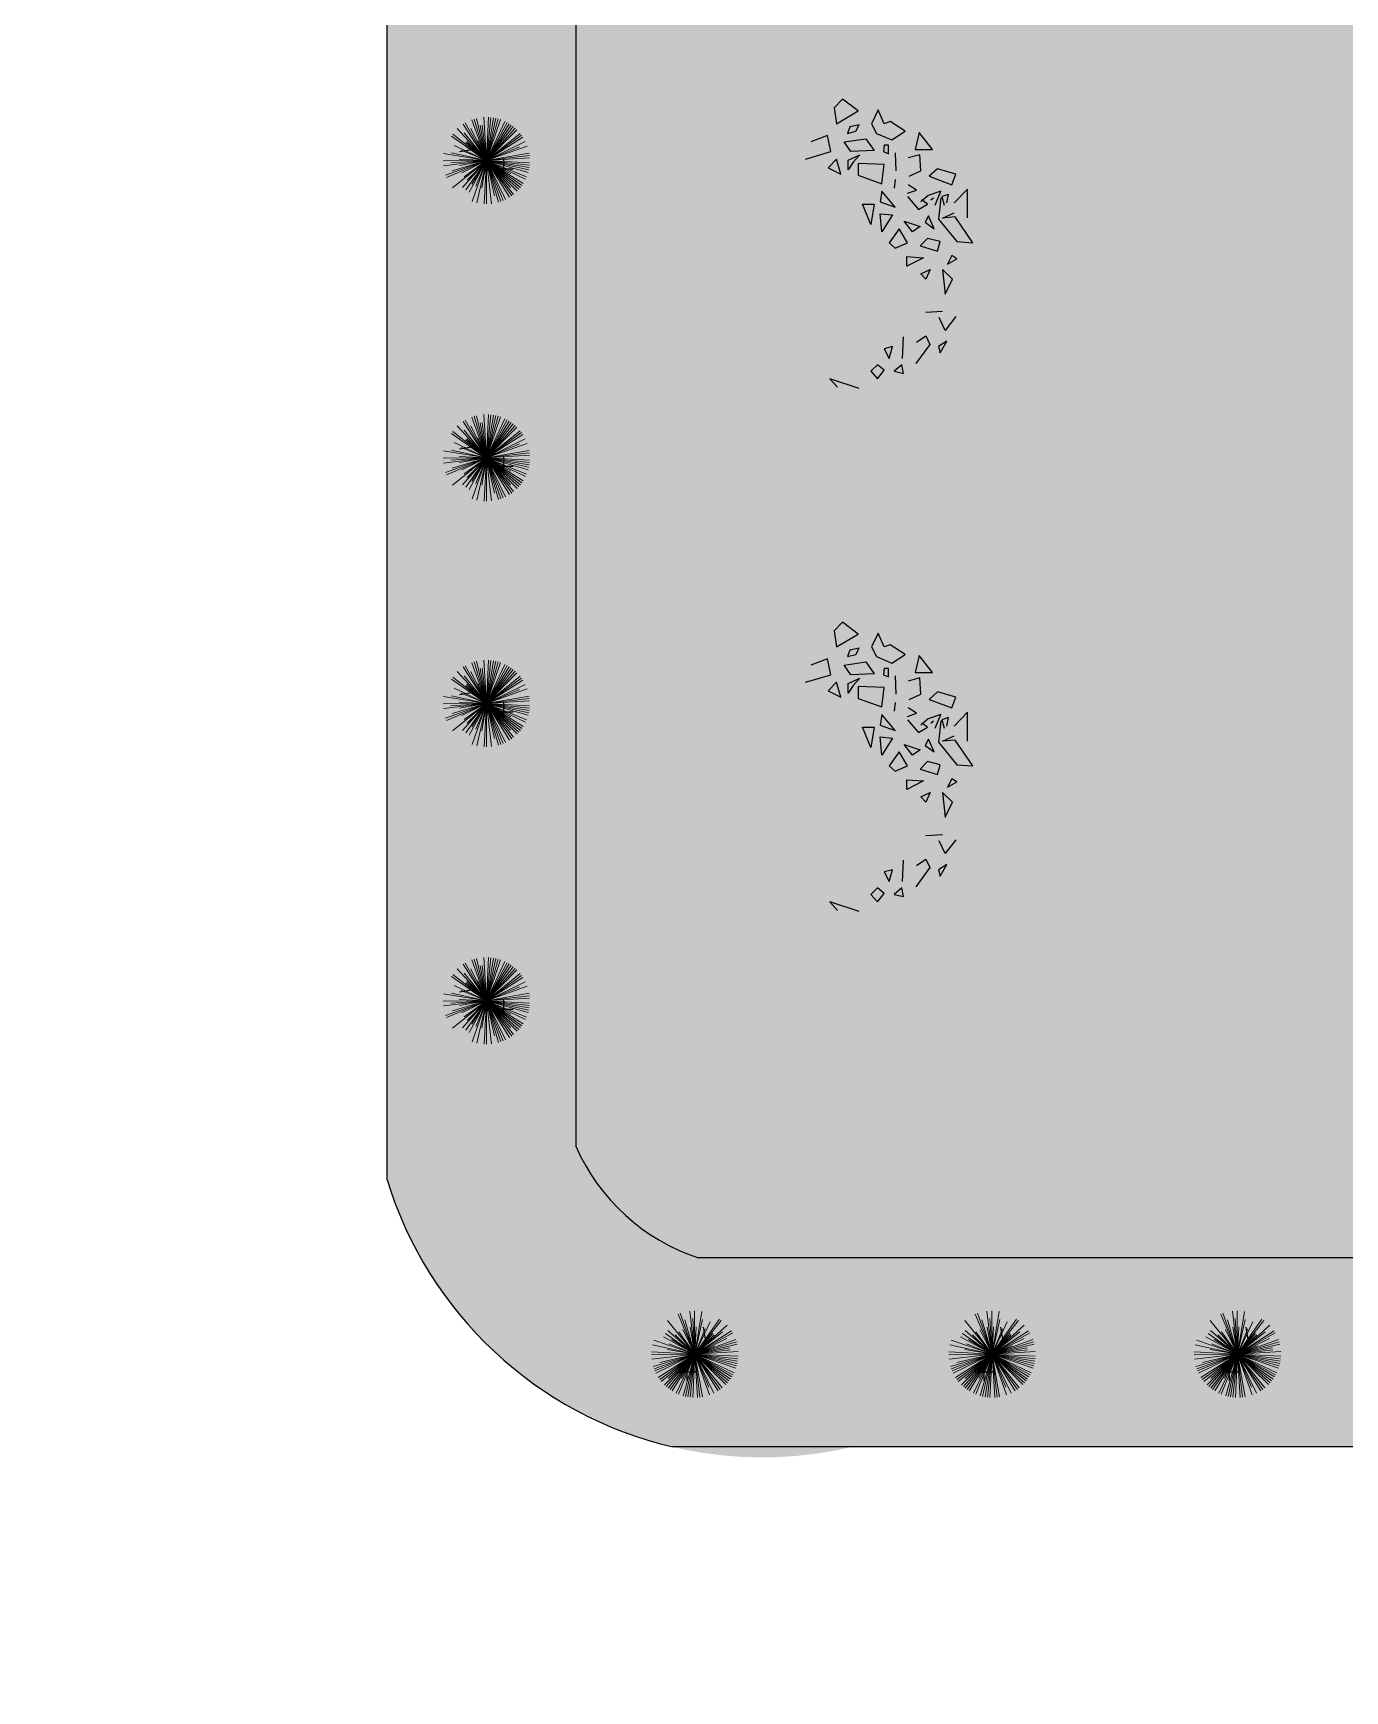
# Model space of a CAD drawing. Header units: millimetres. Extents: x -1544140 to 7445918, y -1294905 to 2019878.
# Drawn here: x 1776824 to 1783766, y 33135 to 41904 of the extents above; entities that cross this region are included whole.
import ezdxf

# ---------------------------------------------------------------- set-up
doc = ezdxf.new("R2010")
doc.units = ezdxf.units.MM
doc.header["$MEASUREMENT"] = 0
doc.layers.add('marc det', color=74, linetype='Continuous', lineweight=18)
picture_1 = doc.add_image_def('image5.png', size_in_pixel=(1482, 826))

msp = doc.modelspace()

# ---------------------------------------------------------------- hatches: boundary and pattern name
at = {"true_color": 0x8dc133, "transparency": 33554687}
h = msp.add_hatch(color=65, dxfattribs=at)
h.dxf.hatch_style = 1
h.paths.add_polyline_path([(1789235.9, 49684.9, -0.388077), (1790455.1, 48602.3), (1790455.1, 36642.8, -0.416277), (1788851.7, 34424.9), (1781159, 34424.9, -0.394381), (1778697.6, 35837.7), (1778697.6, 47717.4, -0.352206), (1780242.9, 49684.9)])
h.paths.add_polyline_path([(1789455.1, 36546.3, -0.417198), (1788759.3, 35424.9), (1781024.2, 35424.9, -0.386529), (1779697.6, 36013.3), (1779697.6, 47724.2, -0.326949), (1780377.3, 48684.9), (1789455.1, 48684.9)], flags=16)
at = {"true_color": 0xb8d93f, "transparency": 33554687}
h = msp.add_hatch(color=63, dxfattribs=at)
h.dxf.hatch_style = 1
h.paths.add_polyline_path([(1780377.3, 48684.9, 0.326949), (1779697.6, 47724.2), (1779697.6, 36013.3, 0.386529), (1781024.2, 35424.9), (1788759.3, 35424.9, 0.417198), (1789455.1, 36546.3), (1789455.1, 48528.4, 0.351898), (1789246, 48684.9)])
at = {"layer": 'marc det'}
for points in [[(1780377.4, 40390.5), (1780417.7, 40240.3), (1780481.1, 40190.9), (1780608.5, 40100.3), (1780619.6, 40004.9), (1780729.4, 39992.1), (1780775.8, 40028.8), (1780845.6, 40001.2), (1781043.4, 39895.7), (1781111.8, 39929.8), (1781197, 39987.8), (1781271.9, 39988.8), (1781316, 39873.7), (1781327.3, 40034.1), (1781401, 40014.2), (1781455.2, 40066.1), (1781523.6, 40072.7), (1781610, 40151.6), (1781706.8, 40177.5), (1781762.2, 40250.4), (1781751.8, 40303.3), (1781791.7, 40373.1), (1781882.1, 40404.6), (1781995.7, 40426.9), (1781910.4, 40451.4), (1781841.8, 40527.4), (1781871.4, 40622.6), (1781912.6, 40685.7), (1781886.7, 40763.1), (1781886.5, 40845.6), (1781945.8, 40898.5), (1781877.4, 40919.5), (1781828.1, 41006.1), (1781831.9, 41096.2), (1781786.5, 41190.4), (1781721.9, 41219), (1781696, 41268.9), (1781682.9, 41335.1), (1781592.5, 41358.6), (1781540.7, 41403.4), (1781527.6, 41524.6), (1781546.8, 41617.8), (1781492.7, 41538.4), (1781434.7, 41478.8), (1781380.5, 41481.9), (1781305.4, 41535.9), (1781216.3, 41580.3), (1781142.7, 41572.7), (1780963.1, 41585.5), (1780885.4, 41735.3), (1780897.3, 41551.9), (1780813.4, 41501), (1780734.7, 41492.4), (1780627.5, 41437), (1780570.8, 41370.8), (1780485.6, 41340.3), (1780456, 41272.5), (1780392.9, 41184.5), (1780400, 41111.8), (1780278.1, 41113.7), (1780373.8, 41036.3), (1780298.9, 41007.8), (1780279.6, 40969.6), (1780252.6, 40877.7), (1780274.6, 40858.6), (1780286.5, 40689), (1780258.2, 40642.2), (1780290.6, 40559.1), (1780281.7, 40495.5), (1780197.8, 40430.9), (1780102.4, 40370.8), (1780194, 40395.7), (1780323.1, 40421.1)], [(1780377.4, 37623), (1780417.7, 37472.8), (1780481.1, 37423.4), (1780608.5, 37332.8), (1780619.6, 37237.4), (1780729.4, 37224.6), (1780775.8, 37261.3), (1780845.6, 37233.7), (1781043.4, 37128.2), (1781111.8, 37162.3), (1781197, 37220.3), (1781271.9, 37221.3), (1781316, 37106.2), (1781327.3, 37266.6), (1781401, 37246.7), (1781455.2, 37298.6), (1781523.6, 37305.2), (1781610, 37384.1), (1781706.8, 37410), (1781762.2, 37482.9), (1781751.8, 37535.8), (1781791.7, 37605.6), (1781882.1, 37637.1), (1781995.7, 37659.4), (1781910.4, 37683.9), (1781841.8, 37759.9), (1781871.4, 37855.1), (1781912.6, 37918.2), (1781886.7, 37995.6), (1781886.5, 38078.1), (1781945.8, 38131.1), (1781877.4, 38152), (1781828.1, 38238.6), (1781831.9, 38328.7), (1781786.5, 38422.9), (1781721.9, 38451.5), (1781696, 38501.4), (1781682.9, 38567.6), (1781592.5, 38591.1), (1781540.7, 38635.9), (1781527.6, 38757.1), (1781546.8, 38850.3), (1781492.7, 38770.9), (1781434.7, 38711.3), (1781380.5, 38714.4), (1781305.4, 38768.5), (1781216.3, 38812.8), (1781142.7, 38805.2), (1780963.1, 38818), (1780885.4, 38967.8), (1780897.3, 38784.4), (1780813.4, 38733.5), (1780734.7, 38724.9), (1780627.5, 38669.5), (1780570.8, 38603.3), (1780485.6, 38572.8), (1780456, 38505), (1780392.9, 38417), (1780400, 38344.3), (1780278.1, 38346.2), (1780373.8, 38268.8), (1780298.9, 38240.3), (1780279.6, 38202.1), (1780252.6, 38110.2), (1780274.6, 38091.1), (1780286.5, 37921.5), (1780258.2, 37874.7), (1780290.6, 37791.6), (1780281.7, 37728), (1780197.8, 37663.4), (1780102.4, 37603.3), (1780194, 37628.2), (1780323.1, 37653.6)]]:
    msp.add_hatch(color=102, dxfattribs=at).paths.add_polyline_path(points)

# ---------------------------------------------------------------- linework, layer by layer
at = {"color": 96}
for p, q in [((1781107.4, 41554.7), (1781063.2, 41509.3)), ((1781063.2, 41509.3), (1781076.4, 41424.3)), ((1781076.4, 41424.3), (1781191.3, 41492.3)), ((1781191.3, 41492.3), (1781107.4, 41554.7)), ((1781297.4, 41497.9), (1781262.1, 41424.3)), ((1781328.3, 41424.3), (1781297.4, 41497.9)), ((1781147.1, 41407.3), (1781133.9, 41373.3)), ((1781195.7, 41418.6), (1781147.1, 41407.3)), ((1781178, 41384.6), (1781195.7, 41418.6)), ((1781262.1, 41424.3), (1781288.6, 41373.3)), ((1781359.3, 41435.7), (1781328.3, 41424.3)), ((1781438.8, 41384.6), (1781359.3, 41435.7)), ((1781027.8, 41362), (1780939.4, 41328)), ((1781045.5, 41277), (1781027.8, 41362)), ((1781116.2, 41328), (1781231.1, 41344.9)), ((1781151.6, 41277), (1781116.2, 41328)), ((1781133.9, 41373.3), (1781178, 41384.6)), ((1781231.1, 41344.9), (1781275.3, 41282.7)), ((1781288.6, 41373.3), (1781368.1, 41339.3)), ((1781328.3, 41311), (1781324, 41277)), ((1781350.5, 41311), (1781328.3, 41311)), ((1781350.5, 41265.6), (1781350.5, 41311)), ((1781368.1, 41339.3), (1781438.8, 41384.6)), ((1781514, 41378.9), (1781491.9, 41288.3)), ((1781584.7, 41288.3), (1781514, 41378.9)), ((1780912.8, 41237.3), (1781045.5, 41277)), ((1781076.4, 41237.3), (1781032.2, 41192)), ((1781098.5, 41158), (1781076.4, 41237.3)), ((1781138.3, 41231.6), (1781200.2, 41260)), ((1781138.3, 41180.6), (1781138.3, 41231.6)), ((1781164.8, 41220.3), (1781138.3, 41180.6)), ((1781275.3, 41282.7), (1781151.6, 41277)), ((1781200.2, 41260), (1781164.8, 41220.3)), ((1781191.3, 41214.6), (1781191.3, 41152.3)), ((1781328.3, 41209), (1781191.3, 41214.6)), ((1781324, 41277), (1781350.5, 41265.6)), ((1781385.8, 41271.3), (1781390.2, 41175)), ((1781517.8, 41260.3), (1781455.9, 41243.2)), ((1781491.9, 41288.3), (1781584.7, 41288.3)), ((1781522.2, 41175.3), (1781517.8, 41260.3)), ((1781032.2, 41192), (1781098.5, 41158)), ((1781191.3, 41152.3), (1781315.1, 41106.9)), ((1781315.1, 41106.9), (1781328.3, 41209)), ((1781385.8, 41129.7), (1781381.4, 41084.3)), ((1781460.3, 41147), (1781522.2, 41175.3)), ((1781610.7, 41186.6), (1781566.4, 41147)), ((1781566.4, 41147), (1781685.8, 41101.6)), ((1781707.8, 41158.3), (1781610.7, 41186.6)), ((1781685.8, 41101.6), (1781707.8, 41158.3)), ((1781315.1, 41067.3), (1781306.3, 41010.7)), ((1781385.8, 40982.3), (1781315.1, 41067.3)), ((1781451.5, 41056.3), (1781500.1, 41073.3)), ((1781452.1, 41039), (1781509.6, 40971)), ((1781500.1, 41073.3), (1781455.9, 41101.6)), ((1781562, 41044.9), (1781522.2, 41010.9)), ((1781628.3, 41067.6), (1781562, 41044.9)), ((1781597.4, 40994), (1781628.3, 41067.6)), ((1781668.1, 41050.6), (1781632.7, 41039.3)), ((1781632.7, 41039.3), (1781646, 40994)), ((1781659.3, 41005.3), (1781668.1, 41050.6)), ((1781769.7, 41078.9), (1781699, 41005.3)), ((1781769.7, 40925.9), (1781769.7, 41078.9)), ((1781257.6, 40891.7), (1781213.4, 40999.3)), ((1781213.4, 40999.3), (1781275.3, 40999.3)), ((1781275.3, 40999.3), (1781257.6, 40891.7)), ((1781306.3, 41010.7), (1781385.8, 40982.3)), ((1781509.6, 40971), (1781558.2, 40999.3)), ((1781558.2, 40999.3), (1781527.3, 41022)), ((1781575.9, 41022), (1781589.1, 41033.3)), ((1781628.9, 41033.3), (1781615.7, 40920)), ((1781637.7, 40925.7), (1781699.6, 40953.9)), ((1781306.3, 40948.3), (1781372.6, 40942.6)), ((1781315.1, 40852), (1781306.3, 40948.3)), ((1781372.6, 40942.6), (1781315.1, 40852)), ((1781407.9, 40869), (1781354.9, 40795.3)), ((1781452.1, 40795.3), (1781407.9, 40869)), ((1781478.7, 40852), (1781434.4, 40908.6)), ((1781434.4, 40908.6), (1781518.4, 40880.3)), ((1781518.4, 40880.3), (1781478.7, 40852)), ((1781562.6, 40937), (1781544.9, 40903)), ((1781544.9, 40903), (1781593.5, 40869)), ((1781593.5, 40869), (1781562.6, 40937)), ((1781615.7, 40920), (1781712.9, 40800.9)), ((1781704.1, 40931.3), (1781637.7, 40925.7)), ((1781796.9, 40795.3), (1781704.1, 40931.3)), ((1781354.9, 40795.3), (1781385.8, 40767)), ((1781385.8, 40767), (1781452.1, 40795.3)), ((1781558.2, 40818), (1781518.4, 40778.3)), ((1781518.4, 40778.3), (1781611.2, 40750)), ((1781624.5, 40800.9), (1781558.2, 40818)), ((1781611.2, 40750), (1781624.5, 40800.9)), ((1781712.9, 40800.9), (1781796.9, 40795.3)), ((1781447.7, 40670.6), (1781447.7, 40721.6)), ((1781447.7, 40721.6), (1781536.1, 40715.9)), ((1781536.1, 40715.9), (1781447.7, 40670.6)), ((1781686.4, 40727.3), (1781664.3, 40681.9)), ((1781664.3, 40681.9), (1781712.9, 40710.3)), ((1781712.9, 40710.3), (1781686.4, 40727.3)), ((1781522.9, 40631), (1781571.5, 40653.7)), ((1781549.3, 40602.6), (1781522.9, 40631)), ((1781571.5, 40653.7), (1781549.3, 40602.6)), ((1781637.7, 40653.7), (1781651, 40523.3)), ((1781690.8, 40602.6), (1781637.7, 40653.7)), ((1781651, 40523.3), (1781690.8, 40602.6)), ((1781549.3, 40427), (1781637.7, 40432.6)), ((1781650.4, 40331), (1781619.4, 40399)), ((1781707.8, 40404.6), (1781650.4, 40331)), ((1781425.6, 40183.3), (1781430, 40296.6)), ((1781570.8, 40257.3), (1781495.7, 40155.3)), ((1781500.1, 40268.6), (1781548.8, 40302.6)), ((1781548.8, 40302.6), (1781570.8, 40257.3)), ((1781659.3, 40274.3), (1781615, 40246)), ((1781623.9, 40212), (1781659.3, 40274.3)), ((1781372.6, 40245.6), (1781328.3, 40234.3)), ((1781328.3, 40234.3), (1781354.9, 40183.3)), ((1781354.9, 40183.3), (1781372.6, 40245.6)), ((1781615, 40246), (1781623.9, 40212)), ((1781041, 40075.7), (1781080.8, 40030.3)), ((1781195.7, 40024.6), (1781041, 40075.7)), ((1781293, 40149.3), (1781257.6, 40115.3)), ((1781257.6, 40115.3), (1781293, 40075.7)), ((1781328.3, 40121), (1781293, 40149.3)), ((1781293, 40075.7), (1781328.3, 40121)), ((1781421.2, 40149.3), (1781381.4, 40115.3)), ((1781381.4, 40115.3), (1781430, 40104)), ((1781430, 40104), (1781421.2, 40149.3)), ((1781107.4, 38787.2), (1781063.2, 38741.8)), ((1781191.3, 38724.8), (1781107.4, 38787.2)), ((1781063.2, 38741.8), (1781076.4, 38656.8)), ((1781076.4, 38656.8), (1781191.3, 38724.8)), ((1781297.4, 38730.4), (1781262.1, 38656.8)), ((1781328.3, 38656.8), (1781297.4, 38730.4)), ((1781027.8, 38594.5), (1780939.4, 38560.5)), ((1781045.5, 38509.5), (1781027.8, 38594.5)), ((1781147.1, 38639.8), (1781133.9, 38605.8)), ((1781133.9, 38605.8), (1781178, 38617.1)), ((1781195.7, 38651.1), (1781147.1, 38639.8)), ((1781178, 38617.1), (1781195.7, 38651.1)), ((1781262.1, 38656.8), (1781288.6, 38605.8)), ((1781288.6, 38605.8), (1781368.1, 38571.8)), ((1781359.3, 38668.2), (1781328.3, 38656.8)), ((1781438.8, 38617.1), (1781359.3, 38668.2)), ((1781368.1, 38571.8), (1781438.8, 38617.1)), ((1781514, 38611.4), (1781491.9, 38520.8)), ((1781584.7, 38520.8), (1781514, 38611.4)), ((1780912.8, 38469.8), (1781045.5, 38509.5)), ((1781116.2, 38560.5), (1781231.1, 38577.4)), ((1781151.6, 38509.5), (1781116.2, 38560.5)), ((1781275.3, 38515.2), (1781151.6, 38509.5)), ((1781231.1, 38577.4), (1781275.3, 38515.2)), ((1781328.3, 38543.5), (1781324, 38509.5)), ((1781324, 38509.5), (1781350.5, 38498.1)), ((1781350.5, 38543.5), (1781328.3, 38543.5)), ((1781350.5, 38498.1), (1781350.5, 38543.5)), ((1781385.8, 38503.8), (1781390.2, 38407.5)), ((1781491.9, 38520.8), (1781584.7, 38520.8)), ((1781076.4, 38469.8), (1781032.2, 38424.5)), ((1781032.2, 38424.5), (1781098.5, 38390.5)), ((1781098.5, 38390.5), (1781076.4, 38469.8)), ((1781138.3, 38464.1), (1781200.2, 38492.5)), ((1781138.3, 38413.1), (1781138.3, 38464.1)), ((1781164.8, 38452.8), (1781138.3, 38413.1)), ((1781200.2, 38492.5), (1781164.8, 38452.8)), ((1781191.3, 38447.1), (1781191.3, 38384.8)), ((1781328.3, 38441.5), (1781191.3, 38447.1)), ((1781315.1, 38339.4), (1781328.3, 38441.5)), ((1781517.8, 38492.8), (1781455.9, 38475.7)), ((1781460.3, 38379.5), (1781522.2, 38407.8)), ((1781522.2, 38407.8), (1781517.8, 38492.8)), ((1781610.7, 38419.1), (1781566.4, 38379.5)), ((1781707.8, 38390.8), (1781610.7, 38419.1)), ((1781191.3, 38384.8), (1781315.1, 38339.4)), ((1781385.8, 38362.2), (1781381.4, 38316.8)), ((1781500.1, 38305.8), (1781455.9, 38334.1)), ((1781566.4, 38379.5), (1781685.8, 38334.1)), ((1781685.8, 38334.1), (1781707.8, 38390.8)), ((1781257.6, 38124.2), (1781213.4, 38231.8)), ((1781213.4, 38231.8), (1781275.3, 38231.8)), ((1781275.3, 38231.8), (1781257.6, 38124.2)), ((1781315.1, 38299.8), (1781306.3, 38243.2)), ((1781306.3, 38243.2), (1781385.8, 38214.8)), ((1781385.8, 38214.8), (1781315.1, 38299.8)), ((1781451.5, 38288.8), (1781500.1, 38305.8)), ((1781452.1, 38271.5), (1781509.6, 38203.5)), ((1781509.6, 38203.5), (1781558.2, 38231.8)), ((1781562, 38277.4), (1781522.2, 38243.4)), ((1781558.2, 38231.8), (1781527.3, 38254.5)), ((1781628.3, 38300.1), (1781562, 38277.4)), ((1781575.9, 38254.5), (1781589.1, 38265.8)), ((1781597.4, 38226.5), (1781628.3, 38300.1)), ((1781628.9, 38265.8), (1781615.7, 38152.5)), ((1781668.1, 38283.1), (1781632.7, 38271.8)), ((1781632.7, 38271.8), (1781646, 38226.5)), ((1781659.3, 38237.8), (1781668.1, 38283.1)), ((1781769.7, 38311.4), (1781699, 38237.8)), ((1781769.7, 38158.4), (1781769.7, 38311.4)), ((1781306.3, 38180.8), (1781372.6, 38175.1)), ((1781315.1, 38084.5), (1781306.3, 38180.8)), ((1781372.6, 38175.1), (1781315.1, 38084.5)), ((1781562.6, 38169.5), (1781544.9, 38135.5)), ((1781593.5, 38101.5), (1781562.6, 38169.5)), ((1781615.7, 38152.5), (1781712.9, 38033.5)), ((1781637.7, 38158.2), (1781699.6, 38186.4)), ((1781704.1, 38163.8), (1781637.7, 38158.2)), ((1781796.9, 38027.8), (1781704.1, 38163.8)), ((1781407.9, 38101.5), (1781354.9, 38027.8)), ((1781452.1, 38027.8), (1781407.9, 38101.5)), ((1781478.7, 38084.5), (1781434.4, 38141.1)), ((1781434.4, 38141.1), (1781518.4, 38112.8)), ((1781518.4, 38112.8), (1781478.7, 38084.5)), ((1781544.9, 38135.5), (1781593.5, 38101.5)), ((1781354.9, 38027.8), (1781385.8, 37999.5)), ((1781385.8, 37999.5), (1781452.1, 38027.8)), ((1781558.2, 38050.5), (1781518.4, 38010.8)), ((1781518.4, 38010.8), (1781611.2, 37982.5)), ((1781624.5, 38033.5), (1781558.2, 38050.5)), ((1781611.2, 37982.5), (1781624.5, 38033.5)), ((1781712.9, 38033.5), (1781796.9, 38027.8)), ((1781447.7, 37903.1), (1781447.7, 37954.1)), ((1781447.7, 37954.1), (1781536.1, 37948.4)), ((1781536.1, 37948.4), (1781447.7, 37903.1)), ((1781522.9, 37863.5), (1781571.5, 37886.2)), ((1781571.5, 37886.2), (1781549.3, 37835.1)), ((1781637.7, 37886.2), (1781651, 37755.8)), ((1781690.8, 37835.1), (1781637.7, 37886.2)), ((1781686.4, 37959.8), (1781664.3, 37914.4)), ((1781664.3, 37914.4), (1781712.9, 37942.8)), ((1781712.9, 37942.8), (1781686.4, 37959.8)), ((1781549.3, 37835.1), (1781522.9, 37863.5)), ((1781651, 37755.8), (1781690.8, 37835.1)), ((1781549.3, 37659.5), (1781637.7, 37665.1)), ((1781650.4, 37563.5), (1781619.4, 37631.5)), ((1781707.8, 37637.1), (1781650.4, 37563.5)), ((1781500.1, 37501.1), (1781548.8, 37535.1)), ((1781548.8, 37535.1), (1781570.8, 37489.8)), ((1781372.6, 37478.1), (1781328.3, 37466.8)), ((1781328.3, 37466.8), (1781354.9, 37415.8)), ((1781354.9, 37415.8), (1781372.6, 37478.1)), ((1781425.6, 37415.8), (1781430, 37529.1)), ((1781570.8, 37489.8), (1781495.7, 37387.8)), ((1781659.3, 37506.8), (1781615, 37478.5)), ((1781615, 37478.5), (1781623.9, 37444.5)), ((1781623.9, 37444.5), (1781659.3, 37506.8)), ((1781293, 37381.8), (1781257.6, 37347.8)), ((1781328.3, 37353.5), (1781293, 37381.8)), ((1781421.2, 37381.8), (1781381.4, 37347.8)), ((1781430, 37336.5), (1781421.2, 37381.8)), ((1781041, 37308.2), (1781080.8, 37262.8)), ((1781195.7, 37257.1), (1781041, 37308.2)), ((1781257.6, 37347.8), (1781293, 37308.2)), ((1781293, 37308.2), (1781328.3, 37353.5)), ((1781381.4, 37347.8), (1781430, 37336.5))]:
    msp.add_line(p, q, dxfattribs=at)
at = {"color": 116, "lineweight": -2, "true_color": 0x136734}
for p, q in [((1779154.3, 41288.1), (1779080.9, 41275.1)), ((1779154.3, 39715.4), (1779080.9, 39702.5)), ((1779154.3, 38416.3), (1779080.9, 38403.3)), ((1779154.3, 36843.6), (1779080.9, 36830.7)), ((1780385.3, 34984.9), (1780372.3, 35058.4)), ((1781957.9, 34984.9), (1781945, 35058.4)), ((1783257.1, 34984.9), (1783244.1, 35058.4))]:
    msp.add_line(p, q, dxfattribs=at)
at = {"color": 116, "true_color": 0x136734}
for p, q in [((1779316.2, 41137.4), (1779316.2, 41234.7)), ((1779267.6, 41186), (1779364.8, 41186)), ((1779316.2, 39564.8), (1779316.2, 39662)), ((1779267.6, 39613.4), (1779364.8, 39613.4)), ((1779316.2, 38265.6), (1779316.2, 38362.9)), ((1779267.6, 38314.2), (1779364.8, 38314.2)), ((1779267.6, 36741.6), (1779364.8, 36741.6)), ((1779316.2, 36693), (1779316.2, 36790.2)), ((1780234.6, 34823), (1780331.9, 34823)), ((1780283.2, 34871.6), (1780283.2, 34774.4)), ((1781807.3, 34823), (1781904.5, 34823)), ((1781855.9, 34871.6), (1781855.9, 34774.4)), ((1783106.4, 34823), (1783203.7, 34823)), ((1783155, 34871.6), (1783155, 34774.4))]:
    msp.add_line(p, q, dxfattribs=at)
for points in [[(1778697.6, 35837.7), (1778697.6, 47763.3)], [(1779697.6, 36013.3), (1779697.6, 47763.3)], [(1788759.3, 35424.9), (1780345, 35424.9)], [(1788851.7, 34424.9), (1780210.2, 34424.9)]]:
    msp.add_lwpolyline(points)
for radius, start, end in [(1078.9, 203.81666, 251.6515), (2078.9, 197.09745, 256.80918)]:
    msp.add_arc((1780684.6, 36448.9), radius, start, end)
at = {"layer": 'marc det', "color": 116, "true_color": 0x136734}
for p, q in [((1779223.1, 41229.4), (1779069.3, 41399.5)), ((1779223.1, 41229.4), (1779100, 41422.8)), ((1779223.1, 41229.4), (1779111, 41429.4)), ((1779223.1, 41229.4), (1779140.4, 41398.5)), ((1779223.1, 41229.4), (1779146.1, 41445.4)), ((1779223.1, 41229.4), (1779158.3, 41449.4)), ((1779223.1, 41229.4), (1779170.8, 41452.7)), ((1779223.1, 41229.4), (1779190.5, 41415)), ((1779223.1, 41229.4), (1779200.9, 41416.6)), ((1779223.1, 41229.4), (1779208.9, 41458.3)), ((1779223.1, 41229.4), (1779234.6, 41458.4)), ((1779223.1, 41229.4), (1779247.5, 41457.4)), ((1779223.1, 41229.4), (1779260.2, 41455.7)), ((1779223.1, 41229.4), (1779272.8, 41453.3)), ((1779223.1, 41229.4), (1779285.3, 41450.1)), ((1779223.1, 41229.4), (1779297.6, 41446.3)), ((1779223.1, 41229.4), (1779321.4, 41436.6)), ((1779223.1, 41229.4), (1779332.9, 41430.8)), ((1779223.1, 41229.4), (1779344, 41424.3)), ((1779354.7, 41417.2), (1779223.1, 41229.4)), ((1779223.1, 41229.4), (1779365.1, 41409.5)), ((1779223.1, 41229.4), (1779375, 41401.3)), ((1779223.1, 41229.4), (1779384.4, 41392.5)), ((1779225.6, 41227.2), (1779037.8, 41358.8)), ((1779037.8, 41358.8), (1779225.6, 41227.2)), ((1779225.6, 41227.2), (1779045.4, 41369.1)), ((1779223.1, 41229.4), (1779052.9, 41310.1)), ((1779223.1, 41229.4), (1779104.9, 41375.9)), ((1779223.1, 41229.4), (1779114.9, 41325)), ((1779223.1, 41229.4), (1779120.4, 41330.9)), ((1779223.1, 41229.4), (1779178.6, 41335.1)), ((1779223.1, 41229.4), (1779401.6, 41373.4)), ((1779223.1, 41229.4), (1779409.4, 41363.2)), ((1779223.1, 41229.4), (1779416.6, 41352.6)), ((1779223.1, 41229.4), (1779429.2, 41330.1)), ((1779223.1, 41229.4), (1779439.2, 41306.4)), ((1779223.1, 41229.4), (1779398.3, 41303.1)), ((1779223.1, 41229.4), (1778993.8, 41228)), ((1779223.1, 41229.4), (1778995.4, 41202.3)), ((1779223.1, 41229.4), (1778996.8, 41266.4)), ((1779223.1, 41229.4), (1779007.1, 41152.3)), ((1779223.1, 41229.4), (1779011.8, 41140.3)), ((1779223.1, 41229.4), (1779034.7, 41217.7)), ((1779223.1, 41229.4), (1779039.1, 41270.2)), ((1779223.1, 41229.4), (1779041.8, 41176)), ((1779223.1, 41229.4), (1779044.7, 41085.3)), ((1779223.1, 41229.4), (1779078.5, 41236.6)), ((1779223.1, 41229.4), (1779080.3, 41204.2)), ((1779223.1, 41229.4), (1779089.3, 41283.9)), ((1779223.1, 41229.4), (1779092.5, 41165.5)), ((1779223.1, 41229.4), (1779097.6, 41087.1)), ((1779223.1, 41229.4), (1779104.9, 41144.4)), ((1779223.1, 41229.4), (1779114.2, 41073.9)), ((1779114.2, 41073.9), (1779223.1, 41229.4)), ((1779223.1, 41229.4), (1779120.6, 41125.6)), ((1779223.1, 41229.4), (1779132.2, 41062.5)), ((1779223.1, 41229.4), (1779146.1, 41105.2)), ((1779223.1, 41229.4), (1779148.7, 41012.4)), ((1779223.1, 41229.4), (1779168, 41093.9)), ((1779223.1, 41229.4), (1779173.4, 41005.5)), ((1779223.1, 41229.4), (1779199.5, 41084.7)), ((1779223.1, 41229.4), (1779211.7, 41000.3)), ((1779223.1, 41229.4), (1779449, 41269.1)), ((1779223.1, 41229.4), (1779450.9, 41256.4)), ((1779223.1, 41229.4), (1779452.1, 41243.6)), ((1779223.1, 41229.4), (1779288, 41009.4)), ((1779223.1, 41229.4), (1779250.2, 41001.6)), ((1779223.1, 41229.4), (1779224.5, 41000)), ((1779223.1, 41229.4), (1779443.9, 41167.2)), ((1779223.1, 41229.4), (1779447.1, 41179.7)), ((1779223.1, 41229.4), (1779449.5, 41192.3)), ((1779223.1, 41229.4), (1779452.2, 41217.9)), ((1779223.1, 41229.4), (1779451.2, 41205.1)), ((1779223.1, 41229.4), (1779403.3, 41087.4)), ((1779223.1, 41229.4), (1779395.1, 41077.6)), ((1779223.1, 41229.4), (1779386.3, 41068.2)), ((1779223.1, 41229.4), (1779351.2, 41087.8)), ((1779411, 41097.8), (1779223.1, 41229.4)), ((1779223.1, 41229.4), (1779411, 41097.8)), ((1779223.1, 41229.4), (1779418.1, 41108.5)), ((1779223.1, 41229.4), (1779430.4, 41131.1)), ((1779223.1, 41229.4), (1779435.6, 41142.9)), ((1779223.1, 41229.4), (1779367.2, 41050.9)), ((1779223.1, 41229.4), (1779357, 41043.1)), ((1779223.1, 41229.4), (1779346.3, 41035.9)), ((1779223.1, 41229.4), (1779323.9, 41023.3)), ((1779223.1, 41229.4), (1779300.2, 41013.3)), ((1779223.1, 41229.4), (1779312.2, 41018)), ((1779223.1, 41229.4), (1779352.2, 41159)), ((1779223.1, 41229.4), (1779266.7, 41043.6)), ((1779223.1, 39656.7), (1779069.3, 39826.8)), ((1779223.1, 39656.7), (1779100, 39850.2)), ((1779223.1, 39656.7), (1779111, 39856.8)), ((1779223.1, 39656.7), (1779140.4, 39825.9)), ((1779223.1, 39656.7), (1779146.1, 39872.7)), ((1779223.1, 39656.7), (1779158.3, 39876.7)), ((1779223.1, 39656.7), (1779170.8, 39880)), ((1779223.1, 39656.7), (1779190.5, 39842.3)), ((1779223.1, 39656.7), (1779200.9, 39843.9)), ((1779223.1, 39656.7), (1779208.9, 39885.6)), ((1779223.1, 39656.7), (1779234.6, 39885.8)), ((1779223.1, 39656.7), (1779247.5, 39884.8)), ((1779223.1, 39656.7), (1779260.2, 39883.1)), ((1779223.1, 39656.7), (1779272.8, 39880.6)), ((1779223.1, 39656.7), (1779285.3, 39877.5)), ((1779223.1, 39656.7), (1779297.6, 39873.6)), ((1779223.1, 39656.7), (1779321.4, 39863.9)), ((1779223.1, 39656.7), (1779332.9, 39858.1)), ((1779223.1, 39656.7), (1779344, 39851.6)), ((1779354.7, 39844.6), (1779223.1, 39656.7)), ((1779223.1, 39656.7), (1779365.1, 39836.9)), ((1779223.1, 39656.7), (1779375, 39828.6)), ((1779223.1, 39656.7), (1779384.4, 39819.9)), ((1779225.6, 39654.5), (1779037.8, 39786.1)), ((1779037.8, 39786.1), (1779225.6, 39654.5)), ((1779225.6, 39654.5), (1779045.4, 39796.5)), ((1779223.1, 39656.7), (1779052.9, 39737.4)), ((1779223.1, 39656.7), (1779104.9, 39803.2)), ((1779223.1, 39656.7), (1779114.9, 39752.3)), ((1779223.1, 39656.7), (1779120.4, 39758.2)), ((1779223.1, 39656.7), (1779178.6, 39762.4)), ((1779223.1, 39656.7), (1779401.6, 39800.8)), ((1779223.1, 39656.7), (1779409.4, 39790.5)), ((1779223.1, 39656.7), (1779416.6, 39779.9)), ((1779223.1, 39656.7), (1779429.2, 39757.5)), ((1779223.1, 39656.7), (1779439.2, 39733.8)), ((1779223.1, 39656.7), (1779398.3, 39730.5)), ((1779223.1, 39656.7), (1778993.8, 39655.3)), ((1779223.1, 39656.7), (1778995.4, 39629.7)), ((1779223.1, 39656.7), (1778996.8, 39693.8)), ((1779223.1, 39656.7), (1779007.1, 39579.7)), ((1779223.1, 39656.7), (1779011.8, 39567.7)), ((1779223.1, 39656.7), (1779034.7, 39645)), ((1779223.1, 39656.7), (1779039.1, 39697.6)), ((1779223.1, 39656.7), (1779041.8, 39603.3)), ((1779223.1, 39656.7), (1779044.7, 39512.6)), ((1779223.1, 39656.7), (1779078.5, 39664)), ((1779223.1, 39656.7), (1779080.3, 39631.6)), ((1779223.1, 39656.7), (1779089.3, 39711.2)), ((1779223.1, 39656.7), (1779092.5, 39592.9)), ((1779223.1, 39656.7), (1779097.6, 39514.5)), ((1779223.1, 39656.7), (1779104.9, 39571.8)), ((1779223.1, 39656.7), (1779114.2, 39501.2)), ((1779114.2, 39501.2), (1779223.1, 39656.7)), ((1779223.1, 39656.7), (1779120.6, 39553)), ((1779223.1, 39656.7), (1779132.2, 39489.8)), ((1779223.1, 39656.7), (1779146.1, 39532.5)), ((1779223.1, 39656.7), (1779148.7, 39439.8)), ((1779223.1, 39656.7), (1779168, 39521.2)), ((1779223.1, 39656.7), (1779173.4, 39432.8)), ((1779223.1, 39656.7), (1779199.5, 39512.1)), ((1779223.1, 39656.7), (1779211.7, 39427.6)), ((1779223.1, 39656.7), (1779449, 39696.5)), ((1779223.1, 39656.7), (1779450.9, 39683.8)), ((1779223.1, 39656.7), (1779452.1, 39670.9)), ((1779223.1, 39656.7), (1779288, 39436.7)), ((1779223.1, 39656.7), (1779250.2, 39429)), ((1779223.1, 39656.7), (1779224.5, 39427.4)), ((1779223.1, 39656.7), (1779443.9, 39594.5)), ((1779223.1, 39656.7), (1779447.1, 39607)), ((1779223.1, 39656.7), (1779449.5, 39619.6)), ((1779223.1, 39656.7), (1779452.2, 39645.2)), ((1779223.1, 39656.7), (1779451.2, 39632.4)), ((1779223.1, 39656.7), (1779403.3, 39514.8)), ((1779223.1, 39656.7), (1779395.1, 39504.9)), ((1779223.1, 39656.7), (1779386.3, 39495.5)), ((1779223.1, 39656.7), (1779351.2, 39515.1)), ((1779411, 39525.1), (1779223.1, 39656.7)), ((1779223.1, 39656.7), (1779411, 39525.1)), ((1779223.1, 39656.7), (1779418.1, 39535.8)), ((1779223.1, 39656.7), (1779430.4, 39558.4)), ((1779223.1, 39656.7), (1779435.6, 39570.2)), ((1779223.1, 39656.7), (1779367.2, 39478.2)), ((1779223.1, 39656.7), (1779357, 39470.5)), ((1779223.1, 39656.7), (1779346.3, 39463.2)), ((1779223.1, 39656.7), (1779323.9, 39450.7)), ((1779223.1, 39656.7), (1779300.2, 39440.7)), ((1779223.1, 39656.7), (1779312.2, 39445.3)), ((1779223.1, 39656.7), (1779352.2, 39586.4)), ((1779223.1, 39656.7), (1779266.7, 39471)), ((1779223.1, 38357.6), (1779208.9, 38586.5)), ((1779223.1, 38357.6), (1779234.6, 38586.6)), ((1779223.1, 38357.6), (1779247.5, 38585.6)), ((1779223.1, 38357.6), (1779260.2, 38583.9)), ((1779225.6, 38355.4), (1779045.4, 38497.3)), ((1779223.1, 38357.6), (1779069.3, 38527.7)), ((1779223.1, 38357.6), (1779100, 38551)), ((1779223.1, 38357.6), (1779104.9, 38504.1)), ((1779223.1, 38357.6), (1779111, 38557.6)), ((1779223.1, 38357.6), (1779140.4, 38526.7)), ((1779223.1, 38357.6), (1779146.1, 38573.6)), ((1779223.1, 38357.6), (1779158.3, 38577.6)), ((1779223.1, 38357.6), (1779170.8, 38580.9)), ((1779223.1, 38357.6), (1779190.5, 38543.2)), ((1779223.1, 38357.6), (1779200.9, 38544.8)), ((1779223.1, 38357.6), (1779272.8, 38581.5)), ((1779223.1, 38357.6), (1779285.3, 38578.3)), ((1779223.1, 38357.6), (1779297.6, 38574.5)), ((1779223.1, 38357.6), (1779321.4, 38564.8)), ((1779223.1, 38357.6), (1779332.9, 38559)), ((1779223.1, 38357.6), (1779344, 38552.5)), ((1779354.7, 38545.4), (1779223.1, 38357.6)), ((1779223.1, 38357.6), (1779365.1, 38537.7)), ((1779223.1, 38357.6), (1779375, 38529.5)), ((1779223.1, 38357.6), (1779384.4, 38520.7)), ((1779223.1, 38357.6), (1779401.6, 38501.6)), ((1779225.6, 38355.4), (1779037.8, 38487)), ((1779037.8, 38487), (1779225.6, 38355.4)), ((1779223.1, 38357.6), (1779052.9, 38438.3)), ((1779223.1, 38357.6), (1779089.3, 38412.1)), ((1779223.1, 38357.6), (1779114.9, 38453.2)), ((1779223.1, 38357.6), (1779120.4, 38459.1)), ((1779223.1, 38357.6), (1779178.6, 38463.3)), ((1779223.1, 38357.6), (1779409.4, 38491.4)), ((1779223.1, 38357.6), (1779416.6, 38480.8)), ((1779223.1, 38357.6), (1779429.2, 38458.3)), ((1779223.1, 38357.6), (1779439.2, 38434.6)), ((1779223.1, 38357.6), (1779398.3, 38431.3)), ((1779223.1, 38357.6), (1778993.8, 38356.2)), ((1779223.1, 38357.6), (1778995.4, 38330.5)), ((1779223.1, 38357.6), (1778996.8, 38394.6)), ((1779223.1, 38357.6), (1779007.1, 38280.5)), ((1779223.1, 38357.6), (1779011.8, 38268.5)), ((1779223.1, 38357.6), (1779034.7, 38345.9)), ((1779223.1, 38357.6), (1779039.1, 38398.4)), ((1779223.1, 38357.6), (1779041.8, 38304.2)), ((1779223.1, 38357.6), (1779044.7, 38213.5)), ((1779223.1, 38357.6), (1779078.5, 38364.8)), ((1779223.1, 38357.6), (1779080.3, 38332.4)), ((1779223.1, 38357.6), (1779092.5, 38293.7)), ((1779223.1, 38357.6), (1779097.6, 38215.3)), ((1779223.1, 38357.6), (1779104.9, 38272.6)), ((1779223.1, 38357.6), (1779114.2, 38202.1)), ((1779114.2, 38202.1), (1779223.1, 38357.6)), ((1779223.1, 38357.6), (1779120.6, 38253.8)), ((1779223.1, 38357.6), (1779132.2, 38190.7)), ((1779223.1, 38357.6), (1779146.1, 38233.4)), ((1779223.1, 38357.6), (1779148.7, 38140.6)), ((1779223.1, 38357.6), (1779168, 38222.1)), ((1779223.1, 38357.6), (1779173.4, 38133.7)), ((1779223.1, 38357.6), (1779199.5, 38212.9)), ((1779223.1, 38357.6), (1779211.7, 38128.5)), ((1779223.1, 38357.6), (1779449, 38397.3)), ((1779223.1, 38357.6), (1779450.9, 38384.6)), ((1779223.1, 38357.6), (1779452.1, 38371.8)), ((1779223.1, 38357.6), (1779288, 38137.6)), ((1779223.1, 38357.6), (1779250.2, 38129.8)), ((1779223.1, 38357.6), (1779224.5, 38128.2)), ((1779223.1, 38357.6), (1779443.9, 38295.4)), ((1779223.1, 38357.6), (1779447.1, 38307.9)), ((1779223.1, 38357.6), (1779449.5, 38320.5)), ((1779223.1, 38357.6), (1779452.2, 38346.1)), ((1779223.1, 38357.6), (1779451.2, 38333.3)), ((1779223.1, 38357.6), (1779403.3, 38215.6)), ((1779223.1, 38357.6), (1779395.1, 38205.8)), ((1779223.1, 38357.6), (1779386.3, 38196.4)), ((1779223.1, 38357.6), (1779351.2, 38216)), ((1779411, 38226), (1779223.1, 38357.6)), ((1779223.1, 38357.6), (1779411, 38226)), ((1779223.1, 38357.6), (1779418.1, 38236.7)), ((1779223.1, 38357.6), (1779430.4, 38259.3)), ((1779223.1, 38357.6), (1779435.6, 38271.1)), ((1779223.1, 38357.6), (1779367.2, 38179.1)), ((1779223.1, 38357.6), (1779357, 38171.3)), ((1779223.1, 38357.6), (1779346.3, 38164.1)), ((1779223.1, 38357.6), (1779323.9, 38151.5)), ((1779223.1, 38357.6), (1779300.2, 38141.5)), ((1779223.1, 38357.6), (1779312.2, 38146.2)), ((1779223.1, 38357.6), (1779352.2, 38287.2)), ((1779223.1, 38357.6), (1779266.7, 38171.8)), ((1779223.1, 36784.9), (1779158.3, 37004.9)), ((1779223.1, 36784.9), (1779170.8, 37008.2)), ((1779223.1, 36784.9), (1779208.9, 37013.8)), ((1779223.1, 36784.9), (1779234.6, 37014)), ((1779223.1, 36784.9), (1779247.5, 37013)), ((1779223.1, 36784.9), (1779260.2, 37011.3)), ((1779223.1, 36784.9), (1779272.8, 37008.8)), ((1779223.1, 36784.9), (1779285.3, 37005.7)), ((1779225.6, 36782.7), (1779045.4, 36924.7)), ((1779223.1, 36784.9), (1779069.3, 36955)), ((1779223.1, 36784.9), (1779100, 36978.4)), ((1779223.1, 36784.9), (1779104.9, 36931.4)), ((1779223.1, 36784.9), (1779111, 36985)), ((1779223.1, 36784.9), (1779140.4, 36954.1)), ((1779223.1, 36784.9), (1779146.1, 37000.9)), ((1779223.1, 36784.9), (1779190.5, 36970.5)), ((1779223.1, 36784.9), (1779200.9, 36972.1)), ((1779223.1, 36784.9), (1779297.6, 37001.8)), ((1779223.1, 36784.9), (1779321.4, 36992.1)), ((1779223.1, 36784.9), (1779332.9, 36986.3)), ((1779223.1, 36784.9), (1779344, 36979.8)), ((1779354.7, 36972.8), (1779223.1, 36784.9)), ((1779223.1, 36784.9), (1779365.1, 36965.1)), ((1779223.1, 36784.9), (1779375, 36956.8)), ((1779223.1, 36784.9), (1779384.4, 36948.1)), ((1779223.1, 36784.9), (1779401.6, 36929)), ((1779223.1, 36784.9), (1779409.4, 36918.7)), ((1779225.6, 36782.7), (1779037.8, 36914.3)), ((1779037.8, 36914.3), (1779225.6, 36782.7)), ((1779223.1, 36784.9), (1779052.9, 36865.6)), ((1779223.1, 36784.9), (1779089.3, 36839.4)), ((1779223.1, 36784.9), (1779114.9, 36880.5)), ((1779223.1, 36784.9), (1779120.4, 36886.4)), ((1779223.1, 36784.9), (1779178.6, 36890.6)), ((1779223.1, 36784.9), (1779416.6, 36908.1)), ((1779223.1, 36784.9), (1779429.2, 36885.7)), ((1779223.1, 36784.9), (1779439.2, 36862)), ((1779223.1, 36784.9), (1779398.3, 36858.7)), ((1779223.1, 36784.9), (1778993.8, 36783.5)), ((1779223.1, 36784.9), (1778995.4, 36757.9)), ((1779223.1, 36784.9), (1778996.8, 36822)), ((1779223.1, 36784.9), (1779007.1, 36707.9)), ((1779223.1, 36784.9), (1779011.8, 36695.9)), ((1779223.1, 36784.9), (1779034.7, 36773.2)), ((1779223.1, 36784.9), (1779039.1, 36825.8)), ((1779223.1, 36784.9), (1779041.8, 36731.5)), ((1779223.1, 36784.9), (1779044.7, 36640.8)), ((1779223.1, 36784.9), (1779078.5, 36792.2)), ((1779223.1, 36784.9), (1779080.3, 36759.8)), ((1779223.1, 36784.9), (1779092.5, 36721.1)), ((1779223.1, 36784.9), (1779097.6, 36642.7)), ((1779223.1, 36784.9), (1779104.9, 36700)), ((1779223.1, 36784.9), (1779114.2, 36629.4)), ((1779114.2, 36629.4), (1779223.1, 36784.9)), ((1779223.1, 36784.9), (1779120.6, 36681.2)), ((1779223.1, 36784.9), (1779132.2, 36618)), ((1779223.1, 36784.9), (1779146.1, 36660.7)), ((1779223.1, 36784.9), (1779148.7, 36568)), ((1779223.1, 36784.9), (1779168, 36649.4)), ((1779223.1, 36784.9), (1779173.4, 36561)), ((1779223.1, 36784.9), (1779199.5, 36640.3)), ((1779223.1, 36784.9), (1779211.7, 36555.8)), ((1779223.1, 36784.9), (1779449, 36824.7)), ((1779223.1, 36784.9), (1779450.9, 36812)), ((1779223.1, 36784.9), (1779452.1, 36799.1)), ((1779223.1, 36784.9), (1779288, 36564.9)), ((1779223.1, 36784.9), (1779250.2, 36557.2)), ((1779223.1, 36784.9), (1779224.5, 36555.6)), ((1779223.1, 36784.9), (1779443.9, 36722.7)), ((1779223.1, 36784.9), (1779447.1, 36735.2)), ((1779223.1, 36784.9), (1779449.5, 36747.8)), ((1779223.1, 36784.9), (1779452.2, 36773.4)), ((1779223.1, 36784.9), (1779451.2, 36760.6)), ((1779223.1, 36784.9), (1779403.3, 36643)), ((1779223.1, 36784.9), (1779395.1, 36633.1)), ((1779223.1, 36784.9), (1779386.3, 36623.7)), ((1779223.1, 36784.9), (1779351.2, 36643.3)), ((1779411, 36653.3), (1779223.1, 36784.9)), ((1779223.1, 36784.9), (1779411, 36653.3)), ((1779223.1, 36784.9), (1779418.1, 36664)), ((1779223.1, 36784.9), (1779430.4, 36686.6)), ((1779223.1, 36784.9), (1779435.6, 36698.4)), ((1779223.1, 36784.9), (1779367.2, 36606.4)), ((1779223.1, 36784.9), (1779357, 36598.7)), ((1779223.1, 36784.9), (1779346.3, 36591.4)), ((1779223.1, 36784.9), (1779323.9, 36578.9)), ((1779223.1, 36784.9), (1779300.2, 36568.9)), ((1779223.1, 36784.9), (1779312.2, 36573.5)), ((1779223.1, 36784.9), (1779352.2, 36714.6)), ((1779223.1, 36784.9), (1779266.7, 36599.2)), ((1780326.6, 34916.1), (1780182.5, 35094.6)), ((1780326.6, 34916.1), (1780237.5, 35127.5)), ((1780326.6, 34916.1), (1780249.5, 35132.1)), ((1780326.6, 34916.1), (1780273.2, 35097.4)), ((1780326.6, 34916.1), (1780299.5, 35143.8)), ((1780326.6, 34916.1), (1780314.9, 35104.5)), ((1780324.4, 34913.6), (1780456, 35101.5)), ((1780456, 35101.5), (1780324.4, 34913.6)), ((1780324.4, 34913.6), (1780466.3, 35093.8)), ((1780326.6, 34916.1), (1780325.2, 35145.4)), ((1780326.6, 34916.1), (1780363.6, 35142.4)), ((1780326.6, 34916.1), (1780367.4, 35100.1)), ((1780326.6, 34916.1), (1780407.3, 35086.3)), ((1781899.2, 34916.1), (1781755.2, 35094.6)), ((1781899.2, 34916.1), (1781810.2, 35127.5)), ((1781899.2, 34916.1), (1781822.2, 35132.1)), ((1781899.2, 34916.1), (1781845.8, 35097.4)), ((1781899.2, 34916.1), (1781872.2, 35143.8)), ((1781899.2, 34916.1), (1781887.5, 35104.5)), ((1781897.1, 34913.6), (1782028.7, 35101.5)), ((1782028.7, 35101.5), (1781897.1, 34913.6)), ((1781897.1, 34913.6), (1782039, 35093.8)), ((1781899.2, 34916.1), (1781897.9, 35145.4)), ((1781899.2, 34916.1), (1781936.3, 35142.4)), ((1781899.2, 34916.1), (1781940.1, 35100.1)), ((1781899.2, 34916.1), (1781979.9, 35086.3)), ((1783198.4, 34916.1), (1783054.3, 35094.6)), ((1783198.4, 34916.1), (1783109.3, 35127.5)), ((1783198.4, 34916.1), (1783121.3, 35132.1)), ((1783198.4, 34916.1), (1783145, 35097.4)), ((1783198.4, 34916.1), (1783171.3, 35143.8)), ((1783198.4, 34916.1), (1783186.7, 35104.5)), ((1783196.2, 34913.6), (1783327.8, 35101.5)), ((1783327.8, 35101.5), (1783196.2, 34913.6)), ((1783196.2, 34913.6), (1783338.1, 35093.8)), ((1783198.4, 34916.1), (1783197, 35145.4)), ((1783198.4, 34916.1), (1783235.4, 35142.4)), ((1783198.4, 34916.1), (1783239.2, 35100.1)), ((1783198.4, 34916.1), (1783279.1, 35086.3)), ((1780326.6, 34916.1), (1780109.6, 34990.5)), ((1780326.6, 34916.1), (1780159.7, 35007)), ((1780326.6, 34916.1), (1780171, 35025)), ((1780171, 35025), (1780326.6, 34916.1)), ((1780326.6, 34916.1), (1780184.3, 35041.7)), ((1780326.6, 34916.1), (1780202.4, 34993.1)), ((1780326.6, 34916.1), (1780222.8, 35018.6)), ((1780326.6, 34916.1), (1780241.6, 35034.3)), ((1780326.6, 34916.1), (1780262.7, 35046.7)), ((1780326.6, 34916.1), (1780301.4, 35058.9)), ((1780326.6, 34916.1), (1780496.7, 35069.9)), ((1780326.6, 34916.1), (1780333.8, 35060.7)), ((1780326.6, 34916.1), (1780381.1, 35050)), ((1780326.6, 34916.1), (1780520, 35039.3)), ((1780326.6, 34916.1), (1780473.1, 35034.3)), ((1780326.6, 34916.1), (1780526.6, 35028.2)), ((1780326.6, 34916.1), (1780422.2, 35024.4)), ((1780326.6, 34916.1), (1780428.1, 35018.8)), ((1780326.6, 34916.1), (1780495.7, 34998.8)), ((1780326.6, 34916.1), (1780542.6, 34993.1)), ((1781899.2, 34916.1), (1781682.3, 34990.5)), ((1781899.2, 34916.1), (1781732.4, 35007)), ((1781899.2, 34916.1), (1781743.7, 35025)), ((1781743.7, 35025), (1781899.2, 34916.1)), ((1781899.2, 34916.1), (1781757, 35041.7)), ((1781899.2, 34916.1), (1781775.1, 34993.1)), ((1781899.2, 34916.1), (1781795.5, 35018.6)), ((1781899.2, 34916.1), (1781814.3, 35034.3)), ((1781899.2, 34916.1), (1781835.4, 35046.7)), ((1781899.2, 34916.1), (1781874.1, 35058.9)), ((1781899.2, 34916.1), (1782069.3, 35069.9)), ((1781899.2, 34916.1), (1781906.5, 35060.7)), ((1781899.2, 34916.1), (1781953.8, 35050)), ((1781899.2, 34916.1), (1782092.7, 35039.3)), ((1781899.2, 34916.1), (1782045.7, 35034.3)), ((1781899.2, 34916.1), (1782099.3, 35028.2)), ((1781899.2, 34916.1), (1781994.8, 35024.4)), ((1781899.2, 34916.1), (1782000.7, 35018.8)), ((1781899.2, 34916.1), (1782068.4, 34998.8)), ((1781899.2, 34916.1), (1782115.3, 34993.1)), ((1783198.4, 34916.1), (1782981.4, 34990.5)), ((1783198.4, 34916.1), (1783031.5, 35007)), ((1783198.4, 34916.1), (1783042.8, 35025)), ((1783042.8, 35025), (1783198.4, 34916.1)), ((1783198.4, 34916.1), (1783056.1, 35041.7)), ((1783198.4, 34916.1), (1783074.2, 34993.1)), ((1783198.4, 34916.1), (1783094.6, 35018.6)), ((1783198.4, 34916.1), (1783113.4, 35034.3)), ((1783198.4, 34916.1), (1783134.5, 35046.7)), ((1783198.4, 34916.1), (1783173.2, 35058.9)), ((1783198.4, 34916.1), (1783368.5, 35069.9)), ((1783198.4, 34916.1), (1783205.6, 35060.7)), ((1783198.4, 34916.1), (1783252.9, 35050)), ((1783198.4, 34916.1), (1783391.8, 35039.3)), ((1783198.4, 34916.1), (1783344.9, 35034.3)), ((1783198.4, 34916.1), (1783398.4, 35028.2)), ((1783198.4, 34916.1), (1783294, 35024.4)), ((1783198.4, 34916.1), (1783299.9, 35018.8)), ((1783198.4, 34916.1), (1783367.5, 34998.8)), ((1783198.4, 34916.1), (1783414.4, 34993.1)), ((1780326.6, 34916.1), (1780097.2, 34914.7)), ((1780326.6, 34916.1), (1780097.5, 34927.6)), ((1780326.6, 34916.1), (1780098.8, 34889)), ((1780326.6, 34916.1), (1780102.7, 34965.8)), ((1780326.6, 34916.1), (1780106.6, 34851.3)), ((1780326.6, 34916.1), (1780110.5, 34839)), ((1780326.6, 34916.1), (1780115.2, 34827.1)), ((1780326.6, 34916.1), (1780120.5, 34815.3)), ((1780326.6, 34916.1), (1780133.1, 34792.9)), ((1780326.6, 34916.1), (1780140.3, 34782.3)), ((1780326.6, 34916.1), (1780140.8, 34872.5)), ((1780326.6, 34916.1), (1780148.1, 34772)), ((1780326.6, 34916.1), (1780165.4, 34752.9)), ((1780326.6, 34916.1), (1780174.8, 34744.2)), ((1780326.6, 34916.1), (1780181.9, 34939.8)), ((1780326.6, 34916.1), (1780184.6, 34735.9)), ((1780326.6, 34916.1), (1780185, 34788)), ((1780326.6, 34916.1), (1780191.1, 34971.3)), ((1780195, 34728.2), (1780326.6, 34916.1)), ((1780326.6, 34916.1), (1780195, 34728.2)), ((1780326.6, 34916.1), (1780205.7, 34721.2)), ((1780326.6, 34916.1), (1780228.3, 34708.9)), ((1780326.6, 34916.1), (1780240.1, 34703.7)), ((1780326.6, 34916.1), (1780256.2, 34787)), ((1780326.6, 34916.1), (1780264.4, 34695.3)), ((1780326.6, 34916.1), (1780276.9, 34692.2)), ((1780326.6, 34916.1), (1780289.5, 34689.7)), ((1780326.6, 34916.1), (1780302.3, 34688)), ((1780326.6, 34916.1), (1780315.1, 34687)), ((1780326.6, 34916.1), (1780546.6, 34980.9)), ((1780326.6, 34916.1), (1780549.9, 34968.5)), ((1780326.6, 34916.1), (1780432.3, 34960.6)), ((1780326.6, 34916.1), (1780512.2, 34948.8)), ((1780326.6, 34916.1), (1780513.8, 34938.3)), ((1780326.6, 34916.1), (1780555.5, 34930.3)), ((1780326.6, 34916.1), (1780555.6, 34904.6)), ((1780326.6, 34916.1), (1780403.6, 34700.1)), ((1780326.6, 34916.1), (1780353.6, 34688.3)), ((1780326.6, 34916.1), (1780366.3, 34690.2)), ((1780326.6, 34916.1), (1780340.8, 34687.2)), ((1780326.6, 34916.1), (1780400.3, 34741)), ((1780326.6, 34916.1), (1780427.3, 34710)), ((1780326.6, 34916.1), (1780449.8, 34722.6)), ((1780326.6, 34916.1), (1780460.4, 34729.8)), ((1780326.6, 34916.1), (1780470.6, 34737.6)), ((1780326.6, 34916.1), (1780489.7, 34754.9)), ((1780326.6, 34916.1), (1780498.5, 34764.3)), ((1780326.6, 34916.1), (1780506.7, 34774.2)), ((1780514.4, 34784.5), (1780326.6, 34916.1)), ((1780326.6, 34916.1), (1780521.5, 34795.2)), ((1780326.6, 34916.1), (1780528, 34806.3)), ((1780326.6, 34916.1), (1780533.8, 34817.8)), ((1780326.6, 34916.1), (1780550.5, 34866.4)), ((1780326.6, 34916.1), (1780552.9, 34879)), ((1780326.6, 34916.1), (1780554.6, 34891.8)), ((1780326.6, 34916.1), (1780543.5, 34841.6)), ((1780326.6, 34916.1), (1780547.3, 34853.9)), ((1781899.2, 34916.1), (1781669.9, 34914.7)), ((1781899.2, 34916.1), (1781670.2, 34927.6)), ((1781899.2, 34916.1), (1781671.5, 34889)), ((1781899.2, 34916.1), (1781675.3, 34965.8)), ((1781899.2, 34916.1), (1781679.2, 34851.3)), ((1781899.2, 34916.1), (1781683.2, 34839)), ((1781899.2, 34916.1), (1781687.9, 34827.1)), ((1781899.2, 34916.1), (1781693.2, 34815.3)), ((1781899.2, 34916.1), (1781705.8, 34792.9)), ((1781899.2, 34916.1), (1781713, 34782.3)), ((1781899.2, 34916.1), (1781713.5, 34872.5)), ((1781899.2, 34916.1), (1781720.8, 34772)), ((1781899.2, 34916.1), (1781738, 34752.9)), ((1781899.2, 34916.1), (1781747.4, 34744.2)), ((1781899.2, 34916.1), (1781754.6, 34939.8)), ((1781899.2, 34916.1), (1781757.3, 34735.9)), ((1781899.2, 34916.1), (1781757.6, 34788)), ((1781899.2, 34916.1), (1781763.7, 34971.3)), ((1781767.6, 34728.2), (1781899.2, 34916.1)), ((1781899.2, 34916.1), (1781767.6, 34728.2)), ((1781899.2, 34916.1), (1781778.4, 34721.2)), ((1781899.2, 34916.1), (1781801, 34708.9)), ((1781899.2, 34916.1), (1781812.7, 34703.7)), ((1781899.2, 34916.1), (1781828.9, 34787)), ((1781899.2, 34916.1), (1781837.1, 34695.3)), ((1781899.2, 34916.1), (1781849.5, 34692.2)), ((1781899.2, 34916.1), (1781862.2, 34689.7)), ((1781899.2, 34916.1), (1781874.9, 34688)), ((1781899.2, 34916.1), (1781887.7, 34687)), ((1781899.2, 34916.1), (1782119.2, 34980.9)), ((1781899.2, 34916.1), (1782122.5, 34968.5)), ((1781899.2, 34916.1), (1782004.9, 34960.6)), ((1781899.2, 34916.1), (1782084.8, 34948.8)), ((1781899.2, 34916.1), (1782086.4, 34938.3)), ((1781899.2, 34916.1), (1782128.1, 34930.3)), ((1781899.2, 34916.1), (1782128.3, 34904.6)), ((1781899.2, 34916.1), (1781976.3, 34700.1)), ((1781899.2, 34916.1), (1781926.3, 34688.3)), ((1781899.2, 34916.1), (1781939, 34690.2)), ((1781899.2, 34916.1), (1781913.5, 34687.2)), ((1781899.2, 34916.1), (1781973, 34741)), ((1781899.2, 34916.1), (1782000, 34710)), ((1781899.2, 34916.1), (1782022.4, 34722.6)), ((1781899.2, 34916.1), (1782033.1, 34729.8)), ((1781899.2, 34916.1), (1782043.3, 34737.6)), ((1781899.2, 34916.1), (1782062.4, 34754.9)), ((1781899.2, 34916.1), (1782071.2, 34764.3)), ((1781899.2, 34916.1), (1782079.4, 34774.2)), ((1782087.1, 34784.5), (1781899.2, 34916.1)), ((1781899.2, 34916.1), (1782094.2, 34795.2)), ((1781899.2, 34916.1), (1782100.6, 34806.3)), ((1781899.2, 34916.1), (1782106.5, 34817.8)), ((1781899.2, 34916.1), (1782123.1, 34866.4)), ((1781899.2, 34916.1), (1782125.6, 34879)), ((1781899.2, 34916.1), (1782127.3, 34891.8)), ((1781899.2, 34916.1), (1782116.2, 34841.6)), ((1781899.2, 34916.1), (1782120, 34853.9)), ((1783198.4, 34916.1), (1782969, 34914.7)), ((1783198.4, 34916.1), (1782969.3, 34927.6)), ((1783198.4, 34916.1), (1782970.6, 34889)), ((1783198.4, 34916.1), (1782974.5, 34965.8)), ((1783198.4, 34916.1), (1782978.4, 34851.3)), ((1783198.4, 34916.1), (1782982.3, 34839)), ((1783198.4, 34916.1), (1782987, 34827.1)), ((1783198.4, 34916.1), (1782992.3, 34815.3)), ((1783198.4, 34916.1), (1783004.9, 34792.9)), ((1783198.4, 34916.1), (1783012.1, 34782.3)), ((1783198.4, 34916.1), (1783012.6, 34872.5)), ((1783198.4, 34916.1), (1783019.9, 34772)), ((1783198.4, 34916.1), (1783037.2, 34752.9)), ((1783198.4, 34916.1), (1783046.6, 34744.2)), ((1783198.4, 34916.1), (1783053.7, 34939.8)), ((1783198.4, 34916.1), (1783056.4, 34735.9)), ((1783198.4, 34916.1), (1783056.8, 34788)), ((1783198.4, 34916.1), (1783062.9, 34971.3)), ((1783066.8, 34728.2), (1783198.4, 34916.1)), ((1783198.4, 34916.1), (1783066.8, 34728.2)), ((1783198.4, 34916.1), (1783077.5, 34721.2)), ((1783198.4, 34916.1), (1783100.1, 34708.9)), ((1783198.4, 34916.1), (1783111.9, 34703.7)), ((1783198.4, 34916.1), (1783128, 34787)), ((1783198.4, 34916.1), (1783136.2, 34695.3)), ((1783198.4, 34916.1), (1783148.7, 34692.2)), ((1783198.4, 34916.1), (1783161.3, 34689.7)), ((1783198.4, 34916.1), (1783174.1, 34688)), ((1783198.4, 34916.1), (1783186.9, 34687)), ((1783198.4, 34916.1), (1783418.4, 34980.9)), ((1783198.4, 34916.1), (1783421.7, 34968.5)), ((1783198.4, 34916.1), (1783304.1, 34960.6)), ((1783198.4, 34916.1), (1783384, 34948.8)), ((1783198.4, 34916.1), (1783385.6, 34938.3)), ((1783198.4, 34916.1), (1783427.3, 34930.3)), ((1783198.4, 34916.1), (1783427.4, 34904.6)), ((1783198.4, 34916.1), (1783275.4, 34700.1)), ((1783198.4, 34916.1), (1783225.4, 34688.3)), ((1783198.4, 34916.1), (1783238.1, 34690.2)), ((1783198.4, 34916.1), (1783212.6, 34687.2)), ((1783198.4, 34916.1), (1783272.1, 34741)), ((1783198.4, 34916.1), (1783299.1, 34710)), ((1783198.4, 34916.1), (1783321.6, 34722.6)), ((1783198.4, 34916.1), (1783332.2, 34729.8)), ((1783198.4, 34916.1), (1783342.4, 34737.6)), ((1783198.4, 34916.1), (1783361.5, 34754.9)), ((1783198.4, 34916.1), (1783370.3, 34764.3)), ((1783198.4, 34916.1), (1783378.5, 34774.2)), ((1783386.2, 34784.5), (1783198.4, 34916.1)), ((1783198.4, 34916.1), (1783393.3, 34795.2)), ((1783198.4, 34916.1), (1783399.8, 34806.3)), ((1783198.4, 34916.1), (1783405.6, 34817.8)), ((1783198.4, 34916.1), (1783422.3, 34866.4)), ((1783198.4, 34916.1), (1783424.7, 34879)), ((1783198.4, 34916.1), (1783426.4, 34891.8)), ((1783198.4, 34916.1), (1783415.3, 34841.6)), ((1783198.4, 34916.1), (1783419.1, 34853.9))]:
    msp.add_line(p, q, dxfattribs=at)

# ---------------------------------------------------------------- pictures from other files: only their frames are drawn
image = msp.add_image(picture_1, insert=(1748459.4, -24499.6), size_in_units=(203261.5, 113288.8))
image.dxf.flags = 7

doc.saveas('drawing.dxf')
